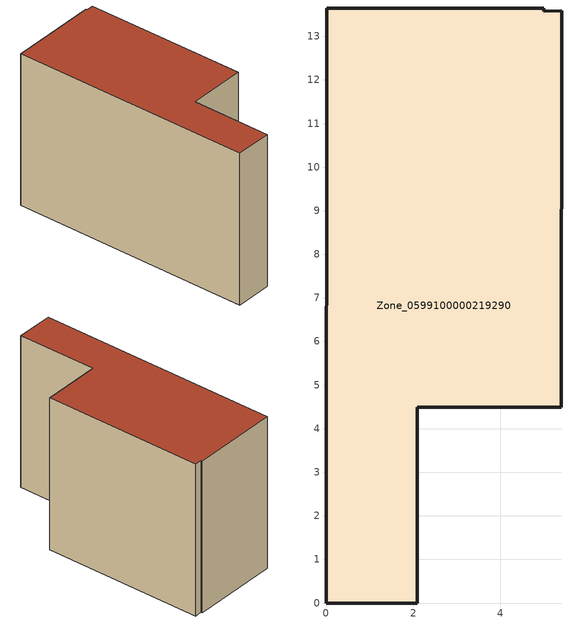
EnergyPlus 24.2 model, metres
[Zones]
Zone_0599100000219290
 floor ground (C_G): 0,0 0.01,13.65 4.99,13.65 4.99,13.58 5.41,13.58 5.39,4.49 2.09,4.49 2.09,0 z0
 wall outside (C_F): 0.01,13.65 0,0 2.09,0 2.09,4.49 5.39,4.49 5.41,13.58 4.99,13.58 4.99,13.65 0.01,13.65 z0:8.81
 roof outside (C_R): 4.99,13.65 0.01,13.65 0,0 2.09,0 2.09,4.49 5.39,4.49 5.41,13.58 4.99,13.58 z8.81
[BUILDING]
Pand.0599100000219290: North Axis=0; Terrain=City; Loads Convergence Tolerance Value=0.04; Temperature Convergence Tolerance Value=0.4; Solar Distribution=FullExterior; Maximum Number of Warmup Days=25; Minimum Number of Warmup Days=1
[Site:Location]
Rotterdam.The.Hague.AP_ZH_NLD Design_Conditions: Latitude=51.96; Longitude=4.45; Time Zone=1; Elevation=-4.5
[SITE:GROUNDTEMPERATURE:BUILDINGSURFACE]
18, 18, 18, 18, 18, 18, 18, 18, 18, 18, 18, 18
[MATERIAL] Thermal Absorptance=0.9; Solar Absorptance=0.7; Visible Absorptance=0.7
Name | Roughness | Thickness | Conductivity | Density | Specific Heat
G.TC.1975-1991 | MediumSmooth | 0.15 | 0.288461 | 540 | 1210
F.TC.1975-1991 | Rough | 0.3 | 0.230769 | 1920 | 840
R.TC.1975-1991 | MediumRough | 0.2 | 0.153846 | 1500 | 1000
[CONSTRUCTION]
C_G: G.TC.1975-1991
C_F: F.TC.1975-1991
C_R: R.TC.1975-1991
[ZONE]
Zone_0599100000219290: Type=1; Multiplier=1; Ceiling Height=Autocalculate; Volume=Autocalculate; Floor Area=autocalculate; Part of Total Floor Area=Yes
[ZONEINFILTRATION:DESIGNFLOWRATE]
Infil_Zone_0599100000219290: Zone or ZoneList or Space or SpaceList=Zone_0599100000219290; Schedule=AlwaysOn; Design Flow Rate Calculation Method=Flow/Area; Flow Rate per Floor Area=0.003; Constant Term Coefficient=1; Temperature Term Coefficient=0; Velocity Term Coefficient=0; Velocity Squared Term Coefficient=0
[HVACTEMPLATE:ZONE:IDEALLOADSAIRSYSTEM]
Zone_0599100000219290: Maximum Heating Supply Air Temperature=50; Minimum Cooling Supply Air Temperature=13; Maximum Heating Supply Air Humidity Ratio=0.0156; Minimum Cooling Supply Air Humidity Ratio=0.0077; Heating Limit=NoLimit; Cooling Limit=NoLimit; Dehumidification Control Type=ConstantSensibleHeatRatio; Cooling Sensible Heat Ratio=0.7; Dehumidification Setpoint=60; Humidification Control Type=None; Humidification Setpoint=30; Outdoor Air Method=None; Outdoor Air Flow Rate per Person=0.00944; Outdoor Air Flow Rate per Zone Floor Area=0; Outdoor Air Flow Rate per Zone=0; Demand Controlled Ventilation Type=None; Outdoor Air Economizer Type=NoEconomizer; Heat Recovery Type=None; Sensible Heat Recovery Effectiveness=0.7; Latent Heat Recovery Effectiveness=0.65
[ZONECONTROL:THERMOSTAT]
ThermostatControl_Zone_0599100000219290: Zone or ZoneList=Zone_0599100000219290; Control Type Schedule=DualSetpointControlType; Control 1=Thermostat_Zone_0599100000219290; Temperature Difference Between Cutout And Setpoint=0
[THERMOSTATSETPOINT:DUALSETPOINT]
Thermostat_Zone_0599100000219290: Heating Setpoint Temperature Schedule=HeatingSetpoint_Zone_0599100000219290; Cooling Setpoint Temperature Schedule=CoolingSetpoint_Zone_0599100000219290
[SCHEDULE:COMPACT]
HeatingSetpoint_Zone_0599100000219290: Through: 12/31, For: AllDays, Until: 24:00, 21
CoolingSetpoint_Zone_0599100000219290: Through: 12/31, For: AllDays, Until: 24:00, 24
DualSetpointControlType: Through: 12/31, For: AllDays, Until: 24:00, 4
AlwaysOn: Through: 12/31, For: AllDays, Until: 24:00, 1
